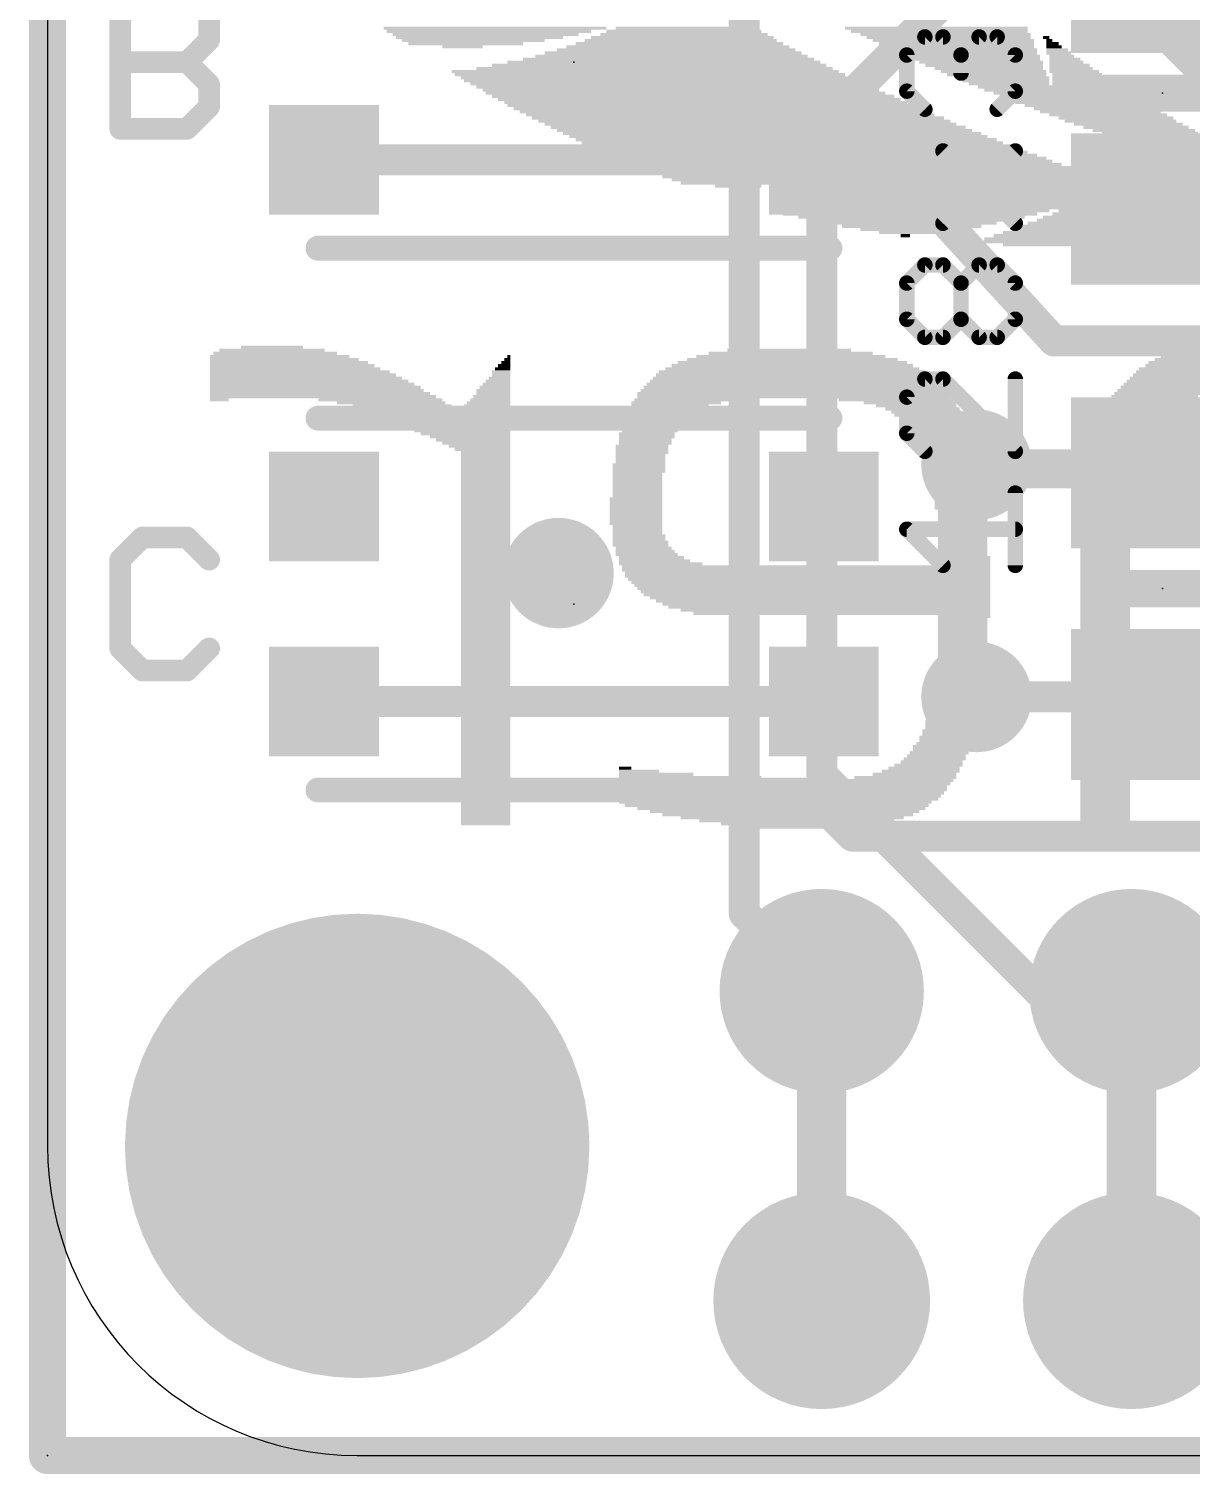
# Model space of a CAD drawing. Extents: x -0.2 to 51, y -0.2 to 23.
# Drawn here: x -0.15 to 9.38, y -0.15 to 11.7 of the extents above; entities that cross this region are included whole.
import ezdxf

# ---------------------------------------------------------------- set-up
doc = ezdxf.new("R2010")
doc.units = 0
for name, color, linetype in [('1', 12, 'CONTINUOUS'), ('16', 132, 'CONTINUOUS'), ('17', 110, 'CONTINUOUS'), ('18', 110, 'CONTINUOUS'), ('20', 53, 'CONTINUOUS'), ('21', 40, 'CONTINUOUS'), ('22', 6, 'CONTINUOUS'), ('23', 53, 'CONTINUOUS')]:
    doc.layers.add(name, color=color, linetype=linetype)

# ---------------------------------------------------------------- blocks, each defined once
blk = doc.blocks.new('RECT')
blk.add_solid([(-0.5, -0.5), (0.5, -0.5), (-0.5, 0.5), (0.5, 0.5)])
blk = doc.blocks.new('ROUNDP')
at = {"const_width": 0.5}
blk.add_lwpolyline([(0, -0.25, 1), (0, 0.25, 1), (0, -0.25)], format="xyb", dxfattribs=at)
blk = doc.blocks.new('ROUNDV')
at = {"const_width": 0.5}
blk.add_lwpolyline([(0, -0.25, 1), (0, 0.25, 1), (0, -0.25)], format="xyb", dxfattribs=at)

msp = doc.modelspace()

# ---------------------------------------------------------------- linework, layer by layer
at = {"layer": '1'}
for points, const_width in [([(0, 22.86), (0, 0)], 0.3048), ([(2.268, 10.63), (6.368, 10.63)], 0.254), ([(6.368, 10.63), (6.896, 10.63)], 0.254), ([(6.896, 10.63), (8.255, 9.144)], 0.254), ([(8.255, 9.144), (16.129, 9.144)], 0.254), ([(7.874, 8.062), (7.62, 8.128)], 0.254), ([(9.144, 8.062), (7.874, 8.062)], 0.254), ([(2.268, 6.185), (6.368, 6.185)], 0.254), ([(6.35, 6.167), (6.368, 6.185)], 0.254), ([(6.35, 5.334), (6.35, 6.167)], 0.254), ([(6.368, 6.185), (6.642, 6.185)], 0.254), ([(9.083, 6.223), (7.62, 6.223)], 0.254), ([(9.144, 6.162), (9.083, 6.223)], 0.254), ([(6.604, 5.08), (6.35, 5.334)], 0.254), ([(6.604, 5.08), (32.258, 5.08)], 0.254), ([(6.35, 1.27), (6.35, 3.81)], 0.4064), ([(8.89, 1.27), (8.89, 3.81)], 0.4064), ([(0, 0), (50.8, 0)], 0.3048)]:
    msp.add_lwpolyline(points, dxfattribs=dict(at, const_width=const_width))
for points, const_width in [([(2.268, 10.6935, 1), (2.268, 10.5665)], 0.127), ([(6.368, 10.6935, 1), (6.368, 10.5665)], 0.127), ([(6.368, 10.5665, 1), (6.368, 10.6935)], 0.127), ([(6.9429, 10.6729, 1), (6.8491, 10.5871)], 0.127), ([(6.896, 10.5665, 1), (6.896, 10.6935)], 0.127), ([(8.255, 9.2075, 1), (8.255, 9.0805)], 0.127), ([(8.2081, 9.1011, 1), (8.3019, 9.1869)], 0.127), ([(7.636, 8.1895, 1), (7.604, 8.0665)], 0.127), ([(7.874, 8.1255, 1), (7.874, 7.9985)], 0.127), ([(7.858, 8.0005, 1), (7.89, 8.1235)], 0.127), ([(9.144, 7.9985, 1), (9.144, 8.1255)], 0.127), ([(2.268, 6.2485, 1), (2.268, 6.1215)], 0.127), ([(6.4135, 6.167, 1), (6.2865, 6.167)], 0.127), ([(6.368, 6.2485, 1), (6.368, 6.1215)], 0.127), ([(6.4129, 6.1401, 1), (6.3231, 6.2299)], 0.127), ([(6.368, 6.1215, 1), (6.368, 6.2485)], 0.127), ([(6.642, 6.1215, 1), (6.642, 6.2485)], 0.127), ([(7.62, 6.2865, 1), (7.62, 6.1595)], 0.127), ([(9.1279, 6.2679, 1), (9.0381, 6.1781)], 0.127), ([(9.083, 6.1595, 1), (9.083, 6.2865)], 0.127), ([(6.3051, 6.2119, 1), (6.3949, 6.1221)], 0.127), ([(9.0991, 6.1171, 1), (9.1889, 6.2069)], 0.127), ([(6.3949, 5.3789, 1), (6.3051, 5.2891)], 0.127), ([(6.2865, 5.334, 1), (6.4135, 5.334)], 0.127), ([(6.604, 5.1435, 1), (6.604, 5.0165)], 0.127), ([(6.5591, 5.0351, 1), (6.6489, 5.1249)], 0.127), ([(6.4516, 3.81, 1), (6.2484, 3.81)], 0.2032), ([(8.9916, 3.81, 1), (8.7884, 3.81)], 0.2032), ([(6.2484, 1.27, 1), (6.4516, 1.27)], 0.2032), ([(8.7884, 1.27, 1), (8.9916, 1.27)], 0.2032), ([(0, 0.0762, 1), (0, -0.0762)], 0.1524), ([(-0.0762, 0, 1), (0.0762, 0)], 0.1524)]:
    msp.add_lwpolyline(points, format="xyb", dxfattribs=dict(at, const_width=const_width))
at = {"layer": '16'}
for points, const_width in [([(0, 22.86), (0, 0)], 0.3048), ([(5.715, 4.445), (5.715, 18.288)], 0.254), ([(7.366, 13.462), (9.977, 10.851)], 0.254), ([(6.35, 10.922), (7.366, 11.938)], 0.254), ([(6.35, 5.588), (6.35, 10.922)], 0.254), ([(7.62, 8.128), (10.033, 8.128)], 0.254), ([(10.16, 6.223), (7.62, 6.223)], 0.254), ([(6.35, 5.588), (8.128, 3.81)], 0.254), ([(6.35, 3.81), (5.715, 4.445)], 0.254), ([(8.128, 3.81), (8.89, 3.81)], 0.254), ([(0, 0), (50.8, 0)], 0.3048)]:
    msp.add_lwpolyline(points, dxfattribs=dict(at, const_width=const_width))
for points, const_width in [([(6.4135, 10.922, 1), (6.2865, 10.922)], 0.127), ([(6.3051, 10.9669, 1), (6.3949, 10.8771)], 0.127), ([(7.62, 8.1915, 1), (7.62, 8.0645)], 0.127), ([(7.62, 6.2865, 1), (7.62, 6.1595)], 0.127), ([(6.3949, 5.6329, 1), (6.3051, 5.5431)], 0.127), ([(6.2865, 5.588, 1), (6.4135, 5.588)], 0.127), ([(5.7599, 4.4899, 1), (5.6701, 4.4001)], 0.127), ([(5.6515, 4.445, 1), (5.7785, 4.445)], 0.127), ([(6.3051, 3.7651, 1), (6.3949, 3.8549)], 0.127), ([(8.128, 3.8735, 1), (8.128, 3.7465)], 0.127), ([(8.0831, 3.7651, 1), (8.1729, 3.8549)], 0.127), ([(8.89, 3.7465, 1), (8.89, 3.8735)], 0.127), ([(0, 0.0762, 1), (0, -0.0762)], 0.1524), ([(-0.0762, 0, 1), (0.0762, 0)], 0.1524)]:
    msp.add_lwpolyline(points, format="xyb", dxfattribs=dict(at, const_width=const_width))
at = {"layer": '20'}
for p, q in [((0, 20.32), (0, 2.54)), ((0, 20.32), (0, 2.54)), ((2.54, 0), (48.26, 0)), ((2.54, 0), (48.26, 0))]:
    msp.add_line(p, q, dxfattribs=at)
msp.add_arc((2.54, 2.54), 2.54, 180, 270, dxfattribs=at)
msp.add_arc((2.54, 2.54), 2.54, 180, 270, dxfattribs=at)
at = {"layer": '21'}
for points, const_width in [([(0.5969, 10.8839), (0.5969, 11.977)], 0.1778), ([(1.3257, 11.7948), (1.3257, 11.6127)], 0.1778), ([(1.3257, 11.6127), (1.1435, 11.4305)], 0.1778), ([(7.0477, 11.4895), (7.196, 11.6377)], 0.127), ([(7.196, 11.6377), (7.3443, 11.6377)], 0.127), ([(7.3443, 11.6377), (7.4926, 11.4895)], 0.127), ([(7.4926, 11.4895), (7.6409, 11.6377)], 0.127), ([(7.6409, 11.6377), (7.7892, 11.6377)], 0.127), ([(7.7892, 11.6377), (7.9375, 11.4895)], 0.127), ([(0.5969, 11.4305), (1.1435, 11.4305)], 0.1778), ([(1.1435, 11.4305), (1.3257, 11.2483)], 0.1778), ([(7.0477, 11.1929), (7.0477, 11.4895)], 0.127), ([(7.4926, 11.4895), (7.4926, 11.3412)], 0.127), ([(7.9375, 11.4895), (7.9375, 11.1929)], 0.127), ([(1.3257, 11.2483), (1.3257, 11.0661)], 0.1778), ([(8.636, 11.176), (9.652, 11.176)], 0.3048), ([(1.3257, 11.0661), (1.1435, 10.8839)], 0.1778), ([(7.196, 11.0446), (7.0477, 11.1929)], 0.127), ([(7.9375, 11.1929), (7.7892, 11.0446)], 0.127), ([(1.1435, 10.8839), (0.5969, 10.8839)], 0.1778), ([(7.3443, 10.1091), (7.9375, 10.7022)], 0.127), ([(7.9375, 10.1091), (7.3443, 10.7022)], 0.127), ([(6.418, 9.9046), (2.218, 9.9046)], 0.2032), ([(7.0477, 9.6184), (7.196, 9.7667)], 0.127), ([(7.196, 9.7667), (7.3443, 9.7667)], 0.127), ([(7.3443, 9.7667), (7.4926, 9.6184)], 0.127), ([(7.4926, 9.6184), (7.6409, 9.7667)], 0.127), ([(7.6409, 9.7667), (7.7892, 9.7667)], 0.127), ([(7.7892, 9.7667), (7.9375, 9.6184)], 0.127), ([(7.0477, 9.3218), (7.0477, 9.6184)], 0.127), ([(7.4926, 9.3218), (7.4926, 9.6184)], 0.127), ([(7.9375, 9.6184), (7.9375, 9.3218)], 0.127), ([(7.196, 9.1735), (7.0477, 9.3218)], 0.127), ([(7.4926, 9.3218), (7.3443, 9.1735)], 0.127), ([(7.6409, 9.1735), (7.4926, 9.3218)], 0.127), ([(7.9375, 9.3218), (7.7892, 9.1735)], 0.127), ([(7.3443, 9.1735), (7.196, 9.1735)], 0.127), ([(7.7892, 9.1735), (7.6409, 9.1735)], 0.127), ([(7.196, 8.8312), (7.0477, 8.6829)], 0.127), ([(7.3443, 8.8312), (7.196, 8.8312)], 0.127), ([(7.9375, 8.238), (7.3443, 8.8312)], 0.127), ([(7.9375, 8.8312), (7.9375, 8.238)], 0.127), ([(7.0477, 8.6829), (7.0477, 8.3863)], 0.127), ([(2.218, 8.5104), (6.418, 8.5104)], 0.2032), ([(7.0477, 8.3863), (7.196, 8.238)], 0.127), ([(7.9375, 7.3025), (7.9375, 7.8957)], 0.127), ([(0.7791, 7.532), (0.5969, 7.3498)], 0.1778), ([(1.1435, 7.532), (0.7791, 7.532)], 0.1778), ([(1.3257, 7.3498), (1.1435, 7.532)], 0.1778), ([(7.3443, 7.3025), (7.0477, 7.5991)], 0.127), ([(7.0477, 7.5991), (7.9375, 7.5991)], 0.127), ([(0.5969, 7.3498), (0.5969, 6.6211)], 0.1778), ([(9.652, 7.112), (8.636, 7.112)], 0.3048), ([(0.5969, 6.6211), (0.7791, 6.4389)], 0.1778), ([(1.1435, 6.4389), (1.3257, 6.6211)], 0.1778), ([(0.7791, 6.4389), (1.1435, 6.4389)], 0.1778), ([(6.418, 5.4596), (2.218, 5.4596)], 0.2032)]:
    msp.add_lwpolyline(points, dxfattribs=dict(at, const_width=const_width))
for points, const_width in [([(1.2812, 11.6127, 1), (1.3701, 11.6127)], 0.0889), ([(1.3571, 11.5812, 1), (1.2942, 11.6441)], 0.0889), ([(7.196, 11.6695, 1), (7.196, 11.606)], 0.0635), ([(7.2185, 11.6153, 1), (7.1736, 11.6602)], 0.0635), ([(7.3668, 11.6602, 1), (7.3219, 11.6153)], 0.0635), ([(7.3443, 11.606, 1), (7.3443, 11.6695)], 0.0635), ([(7.6409, 11.6695, 1), (7.6409, 11.606)], 0.0635), ([(7.6634, 11.6153, 1), (7.6185, 11.6602)], 0.0635), ([(7.8117, 11.6602, 1), (7.7668, 11.6153)], 0.0635), ([(7.7892, 11.606, 1), (7.7892, 11.6695)], 0.0635), ([(0.5969, 11.4749, 1), (0.5969, 11.386)], 0.0889), ([(1.1749, 11.4619, 1), (1.112, 11.399)], 0.0889), ([(1.112, 11.4619, 1), (1.1749, 11.399)], 0.0889), ([(1.1435, 11.386, 1), (1.1435, 11.4749)], 0.0889), ([(7.0795, 11.4895, 1), (7.016, 11.4895)], 0.0635), ([(7.0253, 11.5119, 1), (7.0702, 11.467)], 0.0635), ([(7.5244, 11.4895, 1), (7.4609, 11.4895)], 0.0635), ([(7.4702, 11.5119, 1), (7.5151, 11.467)], 0.0635), ([(7.4702, 11.467, 1), (7.5151, 11.5119)], 0.0635), ([(7.9692, 11.4895, 1), (7.9058, 11.4895)], 0.0635), ([(7.915, 11.467, 1), (7.96, 11.5119)], 0.0635), ([(1.3701, 11.2483, 1), (1.2812, 11.2483)], 0.0889), ([(1.2942, 11.2168, 1), (1.3571, 11.2797)], 0.0889), ([(7.4609, 11.3412, 1), (7.5244, 11.3412)], 0.0635), ([(8.636, 11.2522, 1), (8.636, 11.0998)], 0.1524), ([(1.3571, 11.0347, 1), (1.2942, 11.0975)], 0.0889), ([(7.0702, 11.2153, 1), (7.0253, 11.1704)], 0.0635), ([(7.016, 11.1929, 1), (7.0795, 11.1929)], 0.0635), ([(7.9058, 11.1929, 1), (7.9692, 11.1929)], 0.0635), ([(7.96, 11.1704, 1), (7.915, 11.2153)], 0.0635), ([(1.2812, 11.0661, 1), (1.3701, 11.0661)], 0.0889), ([(7.1736, 11.0221, 1), (7.2185, 11.067)], 0.0635), ([(7.7668, 11.067, 1), (7.8117, 11.0221)], 0.0635), ([(0.5969, 10.9284, 1), (0.5969, 10.8395)], 0.0889), ([(0.5524, 10.8839, 1), (0.6413, 10.8839)], 0.0889), ([(1.112, 10.9153, 1), (1.1749, 10.8525)], 0.0889), ([(1.1435, 10.8395, 1), (1.1435, 10.9284)], 0.0889), ([(7.3668, 10.7247, 1), (7.3219, 10.6798)], 0.0635), ([(7.96, 10.6798, 1), (7.915, 10.7247)], 0.0635), ([(7.3219, 10.1315, 1), (7.3668, 10.0866)], 0.0635), ([(7.915, 10.0866, 1), (7.96, 10.1315)], 0.0635), ([(2.218, 9.9554, 1), (2.218, 9.8538)], 0.1016), ([(6.418, 9.8538, 1), (6.418, 9.9554)], 0.1016), ([(7.196, 9.7985, 1), (7.196, 9.735)], 0.0635), ([(7.2185, 9.7443, 1), (7.1736, 9.7892)], 0.0635), ([(7.3668, 9.7892, 1), (7.3219, 9.7443)], 0.0635), ([(7.3443, 9.735, 1), (7.3443, 9.7985)], 0.0635), ([(7.6409, 9.7985, 1), (7.6409, 9.735)], 0.0635), ([(7.6634, 9.7443, 1), (7.6185, 9.7892)], 0.0635), ([(7.8117, 9.7892, 1), (7.7668, 9.7443)], 0.0635), ([(7.7892, 9.735, 1), (7.7892, 9.7985)], 0.0635), ([(7.0795, 9.6184, 1), (7.016, 9.6184)], 0.0635), ([(7.0253, 9.6409, 1), (7.0702, 9.596)], 0.0635), ([(7.5244, 9.6184, 1), (7.4609, 9.6184)], 0.0635), ([(7.4702, 9.6409, 1), (7.5151, 9.596)], 0.0635), ([(7.4702, 9.596, 1), (7.5151, 9.6409)], 0.0635), ([(7.9692, 9.6184, 1), (7.9058, 9.6184)], 0.0635), ([(7.915, 9.596, 1), (7.96, 9.6409)], 0.0635), ([(7.0702, 9.3443, 1), (7.0253, 9.2994)], 0.0635), ([(7.5151, 9.3443, 1), (7.4702, 9.2994)], 0.0635), ([(7.5151, 9.2994, 1), (7.4702, 9.3443)], 0.0635), ([(7.96, 9.2994, 1), (7.915, 9.3443)], 0.0635), ([(7.016, 9.3218, 1), (7.0795, 9.3218)], 0.0635), ([(7.4609, 9.3218, 1), (7.5244, 9.3218)], 0.0635), ([(7.9058, 9.3218, 1), (7.9692, 9.3218)], 0.0635), ([(7.196, 9.2053, 1), (7.196, 9.1418)], 0.0635), ([(7.1736, 9.1511, 1), (7.2185, 9.196)], 0.0635), ([(7.3219, 9.196, 1), (7.3668, 9.1511)], 0.0635), ([(7.3443, 9.1418, 1), (7.3443, 9.2053)], 0.0635), ([(7.6409, 9.2053, 1), (7.6409, 9.1418)], 0.0635), ([(7.6185, 9.1511, 1), (7.6634, 9.196)], 0.0635), ([(7.7668, 9.196, 1), (7.8117, 9.1511)], 0.0635), ([(7.7892, 9.1418, 1), (7.7892, 9.2053)], 0.0635), ([(7.196, 8.8629, 1), (7.196, 8.7994)], 0.0635), ([(7.2185, 8.8087, 1), (7.1736, 8.8536)], 0.0635), ([(7.3668, 8.8536, 1), (7.3219, 8.8087)], 0.0635), ([(7.3443, 8.7994, 1), (7.3443, 8.8629)], 0.0635), ([(7.9692, 8.8312, 1), (7.9058, 8.8312)], 0.0635), ([(7.0795, 8.6829, 1), (7.016, 8.6829)], 0.0635), ([(7.0253, 8.7053, 1), (7.0702, 8.6604)], 0.0635), ([(2.218, 8.5612, 1), (2.218, 8.4596)], 0.1016), ([(6.418, 8.4596, 1), (6.418, 8.5612)], 0.1016), ([(7.0702, 8.4088, 1), (7.0253, 8.3639)], 0.0635), ([(7.016, 8.3863, 1), (7.0795, 8.3863)], 0.0635), ([(7.1736, 8.2156, 1), (7.2185, 8.2605)], 0.0635), ([(7.9058, 8.238, 1), (7.9692, 8.238)], 0.0635), ([(7.915, 8.2156, 1), (7.96, 8.2605)], 0.0635), ([(7.9692, 7.8957, 1), (7.9058, 7.8957)], 0.0635), ([(0.7791, 7.5765, 1), (0.7791, 7.4876)], 0.0889), ([(0.8105, 7.5006, 1), (0.7477, 7.5635)], 0.0889), ([(1.1749, 7.5635, 1), (1.112, 7.5006)], 0.0889), ([(1.1435, 7.4876, 1), (1.1435, 7.5765)], 0.0889), ([(7.0477, 7.6308, 1), (7.0477, 7.5673)], 0.0635), ([(7.0702, 7.6215, 1), (7.0253, 7.5766)], 0.0635), ([(7.9375, 7.5673, 1), (7.9375, 7.6308)], 0.0635), ([(0.6413, 7.3498, 1), (0.5524, 7.3498)], 0.0889), ([(0.5655, 7.3813, 1), (0.6283, 7.3184)], 0.0889), ([(1.2942, 7.3184, 1), (1.3571, 7.3813)], 0.0889), ([(7.3219, 7.28, 1), (7.3668, 7.325)], 0.0635), ([(7.9058, 7.3025, 1), (7.9692, 7.3025)], 0.0635), ([(8.636, 7.1882, 1), (8.636, 7.0358)], 0.1524), ([(0.6283, 6.6525, 1), (0.5655, 6.5897)], 0.0889), ([(0.5524, 6.6211, 1), (0.6413, 6.6211)], 0.0889), ([(1.3571, 6.5897, 1), (1.2942, 6.6525)], 0.0889), ([(0.7791, 6.4834, 1), (0.7791, 6.3944)], 0.0889), ([(1.1435, 6.3944, 1), (1.1435, 6.4834)], 0.0889), ([(0.7477, 6.4075, 1), (0.8105, 6.4703)], 0.0889), ([(1.112, 6.4703, 1), (1.1749, 6.4075)], 0.0889), ([(2.218, 5.5104, 1), (2.218, 5.4088)], 0.1016), ([(6.418, 5.4088, 1), (6.418, 5.5104)], 0.1016)]:
    msp.add_lwpolyline(points, format="xyb", dxfattribs=dict(at, const_width=const_width))
at = {"layer": '23'}
for p in [(4.318, 11.43), (9.144, 11.176), (9.144, 7.112), (4.318, 6.985), (0, 0)]:
    msp.add_point(p, dxfattribs=at)

# ---------------------------------------------------------------- block references
at = {"layer": '1', "xscale": 1.24, "yscale": 1.5}
for p, rotation in [((9.144, 12.126), 90), ((9.144, 10.226), 90), ((9.144, 8.062), 270), ((9.144, 6.162), 270)]:
    msp.add_blockref('RECT', p, dxfattribs=dict(at, rotation=rotation))
at = {"layer": '1', "xscale": 0.9, "yscale": 0.9}
for p in [(2.268, 10.63), (6.368, 10.63), (2.268, 7.785), (6.368, 7.785), (2.268, 6.185), (6.368, 6.185)]:
    msp.add_blockref('RECT', p, dxfattribs=at)
at = {"layer": '17', "xscale": 1.6764, "yscale": 1.6764, "rotation": 270}
for p in [(6.35, 3.81), (6.35, 3.81), (8.89, 3.81), (8.89, 3.81)]:
    msp.add_blockref('ROUNDP', p, dxfattribs=at)
at = {"layer": '17'}
for p, xscale, yscale in [((2.54, 2.54), 3.81, 3.81), ((2.54, 2.54), 3.81, 3.81), ((6.35, 1.27), 1.778, 1.778), ((6.35, 1.27), 1.778, 1.778), ((8.89, 1.27), 1.778, 1.778), ((8.89, 1.27), 1.778, 1.778)]:
    msp.add_blockref('ROUNDP', p, dxfattribs=dict(at, xscale=xscale, yscale=yscale))
at = {"layer": '18', "xscale": 0.9064, "yscale": 0.9064}
for p in [(7.62, 8.128), (7.62, 8.128), (4.191, 7.239), (4.191, 7.239), (7.62, 6.223), (7.62, 6.223)]:
    msp.add_blockref('ROUNDV', p, dxfattribs=at)
at = {"layer": '22', "yscale": 0.0254, "rotation": 180}
for p, xscale in [((3.6703, 11.7094), 1.8288), ((3.6195, 11.684), 1.6764), ((3.5941, 11.6586), 1.524), ((3.5433, 11.6332), 1.3716), ((3.4925, 11.6078), 1.1684), ((5.1943, 11.6078), 1.5748), ((5.207, 11.6332), 1.4986), ((5.2197, 11.6586), 1.3716), ((5.2197, 11.684), 1.27), ((5.2324, 11.7094), 1.143), ((7.2898, 11.7094), 1.4986), ((7.3152, 11.684), 1.4478), ((7.366, 11.6586), 1.397), ((7.3914, 11.6332), 1.3462), ((7.4295, 11.6078), 1.3208), ((8.1915, 11.6332), 0.0508), ((8.2169, 11.6078), 0.0508), ((3.429, 11.5824), 0.9398), ((3.4036, 11.557), 0.3302), ((5.1308, 11.5062), 2.1082), ((5.1562, 11.5316), 1.9558), ((5.1689, 11.557), 1.8288), ((5.1816, 11.5824), 1.7018), ((7.4549, 11.5824), 1.27), ((7.4803, 11.557), 1.2192), ((7.5184, 11.5316), 1.1938), ((7.5438, 11.5062), 1.143), ((8.2423, 11.5824), 0.1016), ((8.255, 11.557), 0.127), ((8.2804, 11.5316), 0.1778), ((8.2931, 11.5062), 0.2032), ((4.9784, 11.3792), 2.921), ((5.0165, 11.4046), 2.7432), ((5.0546, 11.43), 2.5654), ((5.0927, 11.4554), 2.3876), ((5.1181, 11.4808), 2.2352), ((7.5946, 11.4808), 1.0922), ((7.62, 11.4554), 1.0414), ((7.6581, 11.43), 1.016), ((7.6835, 11.4046), 0.9652), ((7.7216, 11.3792), 0.889), ((8.3185, 11.4808), 0.2032), ((8.3439, 11.4554), 0.254), ((8.3566, 11.43), 0.2794), ((8.382, 11.4046), 0.3302), ((8.3947, 11.3792), 0.3556), ((4.9022, 11.3538), 3.175), ((4.9403, 11.3284), 3.2004), ((5.0038, 11.303), 3.2258), ((5.0419, 11.2776), 3.2512), ((5.0927, 11.2522), 3.2512), ((7.7597, 11.3538), 0.8636), ((7.7851, 11.3284), 0.8128), ((7.8359, 11.303), 0.762), ((7.8613, 11.2776), 0.7112), ((7.8867, 11.2522), 0.6604), ((8.4201, 11.3538), 0.4064), ((8.4455, 11.3284), 0.4064), ((8.4709, 11.303), 0.4572), ((8.4836, 11.2776), 0.4826), ((8.509, 11.2522), 0.5334), ((5.1435, 11.2268), 3.2512), ((5.1943, 11.2014), 3.2512), ((5.2324, 11.176), 3.2766), ((5.2959, 11.1506), 3.302), ((8.2296, 11.2268), 1.1938), ((8.2677, 11.2014), 1.1684), ((8.3312, 11.176), 1.143), ((8.3693, 11.1506), 1.1176), ((5.3467, 11.1252), 3.302), ((5.3975, 11.0998), 3.302), ((5.4356, 11.0744), 3.3274), ((5.4991, 11.049), 3.3528), ((5.5499, 11.0236), 3.3528), ((8.4328, 11.1252), 1.0922), ((8.4836, 11.0998), 1.0922), ((8.5344, 11.0744), 1.0414), ((8.5979, 11.049), 1.016), ((8.636, 11.0236), 0.9906), ((5.6007, 10.9982), 3.3528), ((5.6642, 10.9728), 3.3782), ((5.715, 10.9474), 3.3782), ((5.7658, 10.922), 3.3782), ((5.8293, 10.8966), 3.4036), ((8.6995, 10.9982), 0.9652), ((8.763, 10.9728), 0.9398), ((8.8011, 10.9474), 0.9144), ((8.8646, 10.922), 0.889), ((8.9281, 10.8966), 0.8636), ((5.8801, 10.8712), 3.4036), ((5.9436, 10.8458), 3.429), ((5.9944, 10.8204), 3.429), ((6.0579, 10.795), 3.4544), ((8.9916, 10.8712), 0.8382), ((9.0424, 10.8458), 0.7874), ((9.1059, 10.8204), 0.762), ((9.1694, 10.795), 0.7366), ((6.1087, 10.7696), 3.4544), ((6.1722, 10.7442), 3.4798), ((4.9784, 10.7188), 0.9398), ((4.9022, 10.6934), 0.6858), ((4.7879, 10.668), 0.3556), ((6.7691, 10.668), 2.6924), ((6.7691, 10.6934), 2.54), ((6.7945, 10.7188), 2.3876), ((9.2329, 10.7696), 0.7112), ((9.2964, 10.7442), 0.6858), ((9.3472, 10.7188), 0.635), ((9.4107, 10.6934), 0.6096), ((9.4869, 10.668), 0.5588), ((5.8039, 10.541), 1.778), ((5.8928, 10.5664), 1.8034), ((5.9817, 10.5918), 1.7272), ((6.0706, 10.6172), 1.7018), ((6.1595, 10.6426), 1.6764), ((7.6708, 10.541), 1.6002), ((7.6581, 10.5664), 1.4732), ((7.6327, 10.5918), 1.3716), ((7.62, 10.6172), 1.2446), ((7.6073, 10.6426), 1.1684), ((9.5504, 10.6426), 0.5334), ((9.6139, 10.6172), 0.508), ((5.8039, 10.5156), 1.6256), ((5.7658, 10.4902), 1.4478), ((5.7404, 10.4648), 1.2446), ((5.6896, 10.4394), 0.9906), ((7.7216, 10.4394), 2.1082), ((7.7089, 10.4648), 1.9812), ((7.6962, 10.4902), 1.8542), ((7.6835, 10.5156), 1.7272), ((5.6642, 10.414), 0.381), ((7.747, 10.3124), 2.8702), ((7.747, 10.3378), 2.7178), ((7.7343, 10.3632), 2.54), ((7.7343, 10.3886), 2.3876), ((7.7216, 10.414), 2.2606), ((7.0866, 10.2108), 2.2606), ((7.0739, 10.1854), 2.0828), ((7.747, 10.2362), 3.3782), ((7.747, 10.2616), 3.2258), ((7.747, 10.287), 3.0226), ((8.9408, 10.1854), 1.397), ((8.9154, 10.2108), 1.2446), ((7.0866, 10.16), 1.8542), ((7.0866, 10.1346), 1.651), ((7.0866, 10.1092), 1.397), ((7.0866, 10.0838), 1.143), ((9.0043, 10.0838), 2.032), ((8.9789, 10.1092), 1.8796), ((8.9662, 10.1346), 1.7018), ((8.9408, 10.16), 1.5494), ((7.0866, 10.0584), 0.8382), ((7.0739, 10.033), 0.508), ((7.0358, 10.0076), 0.0762), ((8.763, 9.9568), 2.3114), ((9.0043, 9.9822), 2.6416), ((9.0551, 10.0076), 2.5908), ((9.0424, 10.033), 2.413), ((9.017, 10.0584), 2.2098), ((8.6233, 9.9314), 1.5748), ((1.905, 9.017), 1.143), ((1.8669, 9.0424), 1.016), ((1.8415, 9.0678), 0.8636), ((1.8415, 9.0932), 0.508), ((3.7846, 9.017), 0.0254), ((6.096, 9.017), 1.5494), ((6.096, 9.0424), 1.3462), ((6.0833, 9.0678), 1.016), ((9.7282, 9.017), 1.1938), ((9.7282, 9.0424), 1.0414), ((9.7155, 9.0678), 0.8636), ((9.6901, 9.0932), 0.6604), ((1.9431, 8.9916), 1.2192), ((1.9812, 8.9662), 1.2954), ((2.0066, 8.9408), 1.3462), ((2.032, 8.9154), 1.397), ((2.0701, 8.89), 1.4732), ((3.7211, 8.89), 0.1524), ((3.7338, 8.9154), 0.127), ((3.7465, 8.9408), 0.1016), ((3.7592, 8.9662), 0.0762), ((3.7719, 8.9916), 0.0508), ((6.1087, 8.89), 2.1844), ((6.1087, 8.9154), 2.0828), ((6.1087, 8.9408), 1.9812), ((6.1087, 8.9662), 1.8796), ((6.1087, 8.9916), 1.7272), ((9.779, 8.89), 1.7018), ((9.7663, 8.9154), 1.6256), ((9.7663, 8.9408), 1.524), ((9.7409, 8.9662), 1.4224), ((9.7409, 8.9916), 1.3208), ((2.0955, 8.8646), 1.524), ((2.1209, 8.8392), 1.5748), ((2.1463, 8.8138), 1.6256), ((2.1717, 8.7884), 1.6764), ((2.1971, 8.763), 1.7272), ((3.6703, 8.763), 0.254), ((3.683, 8.7884), 0.2286), ((3.6957, 8.8138), 0.2032), ((3.7084, 8.8392), 0.1778), ((3.7211, 8.8646), 0.1524), ((6.1214, 8.763), 2.4638), ((6.1214, 8.7884), 2.413), ((6.1214, 8.8138), 2.3622), ((6.1087, 8.8392), 2.286), ((6.1087, 8.8646), 2.2352), ((9.8425, 8.763), 2.0828), ((9.8298, 8.7884), 2.0066), ((9.8171, 8.8138), 1.9304), ((9.8044, 8.8392), 1.8542), ((9.7917, 8.8646), 1.778), ((2.2098, 8.7376), 1.7526), ((2.2352, 8.7122), 1.8034), ((2.2606, 8.6868), 1.8542), ((1.4097, 8.6614), 0.1524), ((2.7305, 8.6614), 1.016), ((3.6322, 8.6614), 0.3302), ((3.6449, 8.6868), 0.3048), ((3.6576, 8.7376), 0.2794), ((3.6576, 8.7122), 0.2794), ((5.2578, 8.6614), 0.889), ((6.1214, 8.7122), 2.5654), ((6.1214, 8.6868), 2.5654), ((6.1214, 8.7376), 2.5146), ((6.9596, 8.6614), 0.9398), ((9.0297, 8.6614), 0.6604), ((9.0805, 8.6868), 0.7112), ((9.8552, 8.7122), 2.2098), ((9.8552, 8.7376), 2.159), ((2.8194, 8.636), 0.889), ((2.9083, 8.6106), 0.8128), ((2.9718, 8.5852), 0.7874), ((3.2258, 8.5598), 1.143), ((3.2639, 8.5344), 1.0668), ((3.5941, 8.5852), 0.4064), ((3.6068, 8.6106), 0.381), ((3.6195, 8.636), 0.3556), ((5.0038, 8.5344), 0.5334), ((5.0673, 8.5852), 0.6096), ((5.0419, 8.5598), 0.5588), ((5.1562, 8.636), 0.7366), ((5.1054, 8.6106), 0.635), ((7.0739, 8.636), 0.762), ((7.1247, 8.6106), 0.6604), ((7.1755, 8.5852), 0.6096), ((7.2136, 8.5598), 0.5842), ((7.2263, 8.5344), 0.5588), ((8.8773, 8.5344), 0.508), ((8.9281, 8.5852), 0.5588), ((8.9154, 8.5598), 0.5334), ((8.9662, 8.6106), 0.5842), ((9.0043, 8.636), 0.6096), ((3.2893, 8.509), 1.016), ((3.3274, 8.4836), 0.9398), ((3.3528, 8.4582), 0.889), ((3.3782, 8.4328), 0.8382), ((3.4036, 8.4074), 0.7874), ((4.953, 8.4582), 0.4826), ((4.9403, 8.4328), 0.4572), ((4.9403, 8.4074), 0.4572), ((4.9911, 8.509), 0.508), ((4.9784, 8.4836), 0.4826), ((7.2644, 8.509), 0.5334), ((7.2771, 8.4836), 0.508), ((7.2898, 8.4582), 0.4826), ((7.3152, 8.4328), 0.4826), ((7.3279, 8.4074), 0.4572), ((8.8138, 8.4328), 0.4826), ((8.8011, 8.4074), 0.4572), ((8.8392, 8.4836), 0.4826), ((8.8265, 8.4582), 0.4572), ((8.8646, 8.509), 0.4826), ((3.429, 8.382), 0.7366), ((3.4671, 8.3566), 0.6604), ((3.4925, 8.3312), 0.6096), ((3.5179, 8.3058), 0.5588), ((4.9149, 8.382), 0.4572), ((4.9149, 8.3566), 0.4572), ((4.9022, 8.3312), 0.4318), ((4.9022, 8.3058), 0.4318), ((7.3533, 8.382), 0.4572), ((7.3533, 8.3566), 0.4572), ((7.366, 8.3312), 0.4318), ((7.3787, 8.3058), 0.4572), ((8.7503, 8.3058), 0.4572), ((8.7757, 8.382), 0.4572), ((8.7757, 8.3566), 0.4572), ((8.763, 8.3312), 0.4318), ((3.5433, 8.2804), 0.508), ((3.5687, 8.255), 0.4572), ((3.5941, 8.2296), 0.4064), ((3.5941, 8.2042), 0.4064), ((3.5941, 8.1788), 0.4064), ((4.8768, 8.2804), 0.4318), ((4.8768, 8.255), 0.4318), ((4.8768, 8.2296), 0.4318), ((4.8641, 8.2042), 0.4064), ((4.8641, 8.1788), 0.4064), ((7.3914, 8.2804), 0.4318), ((7.3914, 8.255), 0.4318), ((7.4041, 8.2296), 0.4064), ((7.4168, 8.2042), 0.4318), ((7.4168, 8.1788), 0.4318), ((8.7122, 8.2042), 0.4318), ((8.7122, 8.1788), 0.4318), ((8.7376, 8.2804), 0.4318), ((8.7376, 8.255), 0.4318), ((8.7249, 8.2296), 0.4064), ((3.5941, 8.1534), 0.4064), ((3.5941, 8.128), 0.4064), ((3.5941, 8.1026), 0.4064), ((3.5941, 8.0772), 0.4064), ((3.5941, 8.0518), 0.4064), ((4.8514, 8.128), 0.4318), ((4.8514, 8.1026), 0.4318), ((4.8514, 8.0772), 0.4318), ((4.8387, 8.0518), 0.4064), ((4.8641, 8.1534), 0.4064), ((7.4295, 8.1534), 0.4064), ((7.4295, 8.128), 0.4064), ((7.4422, 8.1026), 0.4318), ((7.4549, 8.0772), 0.4064), ((7.4549, 8.0518), 0.4064), ((8.6868, 8.1026), 0.4318), ((8.6868, 8.0772), 0.4318), ((8.6868, 8.0518), 0.4318), ((8.6995, 8.1534), 0.4064), ((8.6995, 8.128), 0.4064), ((3.5941, 8.0264), 0.4064), ((3.5941, 8.001), 0.4064), ((3.5941, 7.9756), 0.4064), ((3.5941, 7.9502), 0.4064), ((4.8387, 8.0264), 0.4064), ((4.8387, 8.001), 0.4064), ((4.8387, 7.9756), 0.4064), ((4.8387, 7.9502), 0.4064), ((7.4549, 8.0264), 0.4064), ((7.4549, 8.001), 0.4064), ((7.4676, 7.9756), 0.4318), ((7.4803, 7.9502), 0.4064), ((8.6868, 8.0264), 0.4318), ((8.6741, 8.001), 0.4064), ((8.6741, 7.9756), 0.4064), ((8.6741, 7.9502), 0.4064), ((3.5941, 7.9248), 0.4064), ((3.5941, 7.8994), 0.4064), ((3.5941, 7.874), 0.4064), ((3.5941, 7.8486), 0.4064), ((3.5941, 7.8232), 0.4064), ((4.826, 7.8486), 0.4318), ((4.826, 7.8232), 0.4318), ((4.8387, 7.9248), 0.4064), ((4.8387, 7.8994), 0.4064), ((4.8387, 7.874), 0.4064), ((7.4803, 7.9248), 0.4064), ((7.4803, 7.8994), 0.4064), ((7.4803, 7.874), 0.4064), ((7.4803, 7.8486), 0.4064), ((7.4803, 7.8232), 0.4064), ((8.6741, 7.9248), 0.4064), ((8.6741, 7.8994), 0.4064), ((8.6741, 7.874), 0.4064), ((8.6741, 7.8486), 0.4064), ((8.6741, 7.8232), 0.4064), ((3.5941, 7.7978), 0.4064), ((3.5941, 7.7724), 0.4064), ((3.5941, 7.747), 0.4064), ((3.5941, 7.7216), 0.4064), ((3.5941, 7.6962), 0.4064), ((4.826, 7.7978), 0.4318), ((4.826, 7.7724), 0.4318), ((4.826, 7.747), 0.4318), ((4.826, 7.7216), 0.4318), ((4.826, 7.6962), 0.4318), ((7.4803, 7.7978), 0.4064), ((7.493, 7.7724), 0.4318), ((7.5057, 7.747), 0.4064), ((7.5057, 7.7216), 0.4064), ((7.5057, 7.6962), 0.4064), ((8.6741, 7.7978), 0.4064), ((8.6741, 7.7724), 0.4064), ((8.6741, 7.747), 0.4064), ((8.6741, 7.7216), 0.4064), ((8.6741, 7.6962), 0.4064), ((3.5941, 7.6708), 0.4064), ((3.5941, 7.6454), 0.4064), ((3.5941, 7.62), 0.4064), ((3.5941, 7.5946), 0.4064), ((4.826, 7.6708), 0.4318), ((4.826, 7.6454), 0.4318), ((4.8387, 7.62), 0.4064), ((4.8387, 7.5946), 0.4064), ((7.5057, 7.6708), 0.4064), ((7.5057, 7.6454), 0.4064), ((7.5057, 7.62), 0.4064), ((7.5057, 7.5946), 0.4064), ((8.6741, 7.6708), 0.4064), ((8.6741, 7.6454), 0.4064), ((8.6741, 7.62), 0.4064), ((8.6741, 7.5946), 0.4064), ((3.5941, 7.5692), 0.4064), ((3.5941, 7.5438), 0.4064), ((3.5941, 7.5184), 0.4064), ((3.5941, 7.493), 0.4064), ((3.5941, 7.4676), 0.4064), ((4.8387, 7.5692), 0.4064), ((4.8514, 7.5438), 0.4318), ((4.8514, 7.5184), 0.4318), ((4.8641, 7.493), 0.4572), ((4.8641, 7.4676), 0.4572), ((7.5057, 7.5692), 0.4064), ((7.5057, 7.5438), 0.4064), ((7.5057, 7.5184), 0.4064), ((7.5057, 7.493), 0.4064), ((7.5057, 7.4676), 0.4064), ((8.6741, 7.5692), 0.4064), ((8.6741, 7.5438), 0.4064), ((8.6741, 7.5184), 0.4064), ((8.6741, 7.493), 0.4064), ((8.6741, 7.4676), 0.4064), ((3.5941, 7.4422), 0.4064), ((3.5941, 7.4168), 0.4064), ((3.5941, 7.3914), 0.4064), ((3.5941, 7.366), 0.4064), ((3.5941, 7.3406), 0.4064), ((4.8895, 7.4422), 0.4572), ((4.9022, 7.4168), 0.4826), ((4.9149, 7.3914), 0.508), ((4.953, 7.366), 0.5334), ((4.9784, 7.3406), 0.5842), ((7.5057, 7.4422), 0.4064), ((7.5057, 7.4168), 0.4064), ((7.5057, 7.3914), 0.4064), ((7.5184, 7.366), 0.4318), ((7.5184, 7.3406), 0.4318), ((8.6741, 7.4422), 0.4064), ((8.6741, 7.4168), 0.4064), ((8.6741, 7.3914), 0.4064), ((8.6741, 7.366), 0.4064), ((8.6741, 7.3406), 0.4064), ((3.5941, 7.3152), 0.4064), ((3.5941, 7.2898), 0.4064), ((3.5941, 7.2644), 0.4064), ((3.5941, 7.239), 0.4064), ((5.0292, 7.3152), 0.6858), ((6.223, 7.2898), 3.0226), ((6.223, 7.2644), 3.0226), ((6.2357, 7.239), 2.9972), ((7.5184, 7.3152), 0.4318), ((8.6741, 7.3152), 0.4064), ((8.6741, 7.2898), 0.4064), ((8.6741, 7.2644), 0.4064), ((8.6741, 7.239), 0.4064), ((3.5941, 7.2136), 0.4064), ((3.5941, 7.1882), 0.4064), ((3.5941, 7.1628), 0.4064), ((3.5941, 7.1374), 0.4064), ((3.5941, 7.112), 0.4064), ((6.2357, 7.2136), 2.9972), ((6.2484, 7.1882), 2.9718), ((6.2611, 7.1628), 2.9464), ((6.2738, 7.1374), 2.921), ((6.2865, 7.112), 2.8956), ((8.6741, 7.2136), 0.4064), ((8.6741, 7.1882), 0.4064), ((8.6741, 7.1628), 0.4064), ((8.6741, 7.1374), 0.4064), ((8.6741, 7.112), 0.4064), ((3.5941, 7.0866), 0.4064), ((3.5941, 7.0612), 0.4064), ((3.5941, 7.0358), 0.4064), ((3.5941, 7.0104), 0.4064), ((3.5941, 6.985), 0.4064), ((6.2992, 7.0866), 2.8702), ((6.3119, 7.0612), 2.8448), ((6.3373, 7.0358), 2.794), ((6.3627, 7.0104), 2.7432), ((6.3881, 6.985), 2.6924), ((8.6741, 7.0866), 0.4064), ((8.6741, 7.0612), 0.4064), ((8.6741, 7.0358), 0.4064), ((8.6741, 7.0104), 0.4064), ((8.6741, 6.985), 0.4064), ((3.5941, 6.9596), 0.4064), ((3.5941, 6.9342), 0.4064), ((3.5941, 6.9088), 0.4064), ((3.5941, 6.8834), 0.4064), ((6.4135, 6.9596), 2.6416), ((6.4643, 6.9342), 2.54), ((6.5151, 6.9088), 2.4384), ((7.5184, 6.8834), 0.4318), ((8.6741, 6.9596), 0.4064), ((8.6741, 6.9342), 0.4064), ((8.6741, 6.9088), 0.4064), ((8.6741, 6.8834), 0.4064), ((3.5941, 6.858), 0.4064), ((3.5941, 6.8326), 0.4064), ((3.5941, 6.8072), 0.4064), ((3.5941, 6.7818), 0.4064), ((3.5941, 6.7564), 0.4064), ((7.5057, 6.858), 0.4064), ((7.5057, 6.8326), 0.4064), ((7.5057, 6.8072), 0.4064), ((7.5057, 6.7818), 0.4064), ((7.5057, 6.7564), 0.4064), ((8.6741, 6.858), 0.4064), ((8.6741, 6.8326), 0.4064), ((8.6741, 6.8072), 0.4064), ((8.6741, 6.7818), 0.4064), ((8.6741, 6.7564), 0.4064), ((3.5941, 6.731), 0.4064), ((3.5941, 6.7056), 0.4064), ((3.5941, 6.6802), 0.4064), ((3.5941, 6.6548), 0.4064), ((3.5941, 6.6294), 0.4064), ((7.5057, 6.731), 0.4064), ((7.5057, 6.7056), 0.4064), ((7.5057, 6.6802), 0.4064), ((7.5057, 6.6548), 0.4064), ((7.5057, 6.6294), 0.4064), ((8.6741, 6.731), 0.4064), ((8.6741, 6.7056), 0.4064), ((8.6741, 6.6802), 0.4064), ((8.6741, 6.6548), 0.4064), ((8.6741, 6.6294), 0.4064), ((3.5941, 6.604), 0.4064), ((3.5941, 6.5786), 0.4064), ((3.5941, 6.5532), 0.4064), ((3.5941, 6.5278), 0.4064), ((7.5057, 6.604), 0.4064), ((7.5057, 6.5786), 0.4064), ((7.5057, 6.5532), 0.4064), ((7.5057, 6.5278), 0.4064), ((8.6741, 6.604), 0.4064), ((8.6741, 6.5786), 0.4064), ((8.6741, 6.5532), 0.4064), ((8.6741, 6.5278), 0.4064), ((3.5941, 6.5024), 0.4064), ((3.5941, 6.477), 0.4064), ((3.5941, 6.4516), 0.4064), ((3.5941, 6.4262), 0.4064), ((3.5941, 6.4008), 0.4064), ((7.4803, 6.4262), 0.4064), ((7.4803, 6.4008), 0.4064), ((7.5057, 6.5024), 0.4064), ((7.5057, 6.477), 0.4064), ((7.5057, 6.4516), 0.4064), ((8.6741, 6.5024), 0.4064), ((8.6741, 6.477), 0.4064), ((8.6741, 6.4516), 0.4064), ((8.6741, 6.4262), 0.4064), ((8.6741, 6.4008), 0.4064), ((3.5941, 6.3754), 0.4064), ((3.5941, 6.35), 0.4064), ((3.5941, 6.3246), 0.4064), ((3.5941, 6.2992), 0.4064), ((3.5941, 6.2738), 0.4064), ((7.4803, 6.3754), 0.4064), ((7.4803, 6.35), 0.4064), ((7.4803, 6.3246), 0.4064), ((7.4803, 6.2992), 0.4064), ((7.4803, 6.2738), 0.4064), ((8.6741, 6.3754), 0.4064), ((8.6741, 6.35), 0.4064), ((8.6741, 6.3246), 0.4064), ((8.6741, 6.2992), 0.4064), ((8.6741, 6.2738), 0.4064), ((3.5941, 6.2484), 0.4064), ((3.5941, 6.223), 0.4064), ((3.5941, 6.1976), 0.4064), ((3.5941, 6.1722), 0.4064), ((7.4549, 6.223), 0.4064), ((7.4549, 6.1976), 0.4064), ((7.4549, 6.1722), 0.4064), ((7.4803, 6.2484), 0.4064), ((8.6741, 6.2484), 0.4064), ((8.6741, 6.223), 0.4064), ((8.6741, 6.1976), 0.4064), ((8.6741, 6.1722), 0.4064), ((3.5941, 6.1468), 0.4064), ((3.5941, 6.1214), 0.4064), ((3.5941, 6.096), 0.4064), ((3.5941, 6.0706), 0.4064), ((3.5941, 6.0452), 0.4064), ((7.4422, 6.1214), 0.4318), ((7.4295, 6.096), 0.4064), ((7.4295, 6.0706), 0.4064), ((7.4295, 6.0452), 0.4064), ((7.4549, 6.1468), 0.4064), ((8.6741, 6.1468), 0.4064), ((8.6741, 6.1214), 0.4064), ((8.6741, 6.096), 0.4064), ((8.6741, 6.0706), 0.4064), ((8.6741, 6.0452), 0.4064), ((3.5941, 6.0198), 0.4064), ((3.5941, 5.9944), 0.4064), ((3.5941, 5.969), 0.4064), ((3.5941, 5.9436), 0.4064), ((3.5941, 5.9182), 0.4064), ((7.3914, 5.9436), 0.4318), ((7.3914, 5.9182), 0.4318), ((7.4168, 6.0198), 0.4318), ((7.4168, 5.9944), 0.4318), ((7.4041, 5.969), 0.4064), ((8.6741, 6.0198), 0.4064), ((8.6741, 5.9944), 0.4064), ((8.6741, 5.969), 0.4064), ((8.6741, 5.9436), 0.4064), ((8.6741, 5.9182), 0.4064), ((3.5941, 5.8928), 0.4064), ((3.5941, 5.8674), 0.4064), ((3.5941, 5.842), 0.4064), ((3.5941, 5.8166), 0.4064), ((7.3279, 5.8166), 0.4572), ((7.3533, 5.842), 0.4572), ((7.366, 5.8928), 0.4318), ((7.366, 5.8674), 0.4318), ((8.6741, 5.8928), 0.4064), ((8.6741, 5.8674), 0.4064), ((8.6741, 5.842), 0.4064), ((8.6741, 5.8166), 0.4064), ((3.5941, 5.7912), 0.4064), ((3.5941, 5.7658), 0.4064), ((3.5941, 5.7404), 0.4064), ((3.5941, 5.715), 0.4064), ((3.5941, 5.6896), 0.4064), ((7.2517, 5.6896), 0.508), ((7.2771, 5.715), 0.508), ((7.2898, 5.7404), 0.4826), ((7.3152, 5.7658), 0.4826), ((7.3279, 5.7912), 0.4572), ((8.6741, 5.7912), 0.4064), ((8.6741, 5.7658), 0.4064), ((8.6741, 5.7404), 0.4064), ((8.6741, 5.715), 0.4064), ((8.6741, 5.6896), 0.4064), ((3.5941, 5.6642), 0.4064), ((3.5941, 5.6388), 0.4064), ((3.5941, 5.6134), 0.4064), ((3.5941, 5.588), 0.4064), ((3.5941, 5.5626), 0.4064), ((4.7371, 5.6388), 0.1016), ((4.8514, 5.6134), 0.3302), ((4.9911, 5.588), 0.6096), ((5.2705, 5.5626), 1.1684), ((7.0358, 5.5626), 0.8382), ((7.112, 5.588), 0.6858), ((7.1628, 5.6134), 0.635), ((7.1882, 5.6388), 0.5842), ((7.2263, 5.6642), 0.5588), ((8.6741, 5.6642), 0.4064), ((8.6741, 5.6388), 0.4064), ((8.6741, 5.6134), 0.4064), ((8.6741, 5.588), 0.4064), ((8.6741, 5.5626), 0.4064), ((3.5941, 5.5372), 0.4064), ((3.5941, 5.5118), 0.4064), ((3.5941, 5.4864), 0.4064), ((3.5941, 5.461), 0.4064), ((6.0579, 5.5372), 2.7432), ((6.0452, 5.5118), 2.7178), ((6.0325, 5.4864), 2.6924), ((6.0325, 5.461), 2.6924), ((8.6741, 5.5372), 0.4064), ((8.6741, 5.5118), 0.4064), ((8.6741, 5.4864), 0.4064), ((8.6741, 5.461), 0.4064), ((3.5941, 5.4356), 0.4064), ((3.5941, 5.4102), 0.4064), ((3.5941, 5.3848), 0.4064), ((3.5941, 5.3594), 0.4064), ((3.5941, 5.334), 0.4064), ((6.0198, 5.4356), 2.667), ((6.0071, 5.4102), 2.6416), ((5.9944, 5.3848), 2.6162), ((5.969, 5.3594), 2.5654), ((5.9817, 5.334), 2.4892), ((8.6741, 5.4356), 0.4064), ((8.6741, 5.4102), 0.4064), ((8.6741, 5.3848), 0.4064), ((8.6741, 5.3594), 0.4064), ((8.6741, 5.334), 0.4064), ((3.5941, 5.3086), 0.4064), ((3.5941, 5.2832), 0.4064), ((3.5941, 5.2578), 0.4064), ((3.5941, 5.2324), 0.4064), ((3.5941, 5.207), 0.4064), ((6.0198, 5.3086), 2.3622), ((6.0452, 5.2832), 2.2098), ((6.0706, 5.2578), 2.0574), ((6.1087, 5.2324), 1.8288), ((6.1468, 5.207), 1.6002), ((8.6741, 5.3086), 0.4064), ((8.6741, 5.2832), 0.4064), ((8.6741, 5.2578), 0.4064), ((8.6741, 5.2324), 0.4064), ((8.6741, 5.207), 0.4064), ((3.5941, 5.1816), 0.4064), ((6.1976, 5.1816), 1.3462), ((6.2738, 5.1562), 0.889), ((8.6741, 5.1816), 0.4064)]:
    msp.add_blockref('RECT', p, dxfattribs=dict(at, xscale=xscale))

doc.saveas('drawing.dxf')
